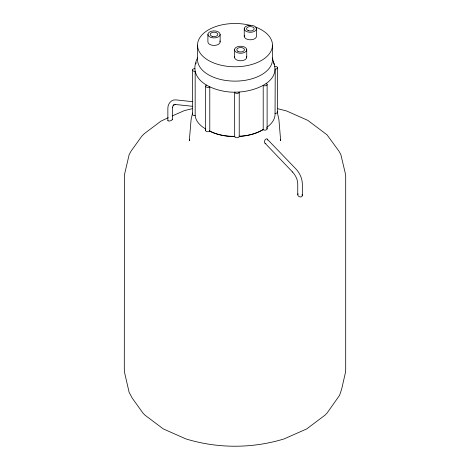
<?xml version="1.0" encoding="UTF-8"?>
<svg xmlns="http://www.w3.org/2000/svg" width="470" height="470" viewBox="0 0 470 470"><rect width="100%" height="100%" fill="white"/><g stroke="black" fill="none" stroke-linecap="round" stroke-linejoin="round"><path stroke-width="0.7" d="M197.535 57.91C185.256 82.244 218.491 93.342 236.939 92.096C252.513 91.92 282.035 82.732 273.37 61.77M292.616 172.073L264.716 142.88C263.793 141.247 265.121 139.096 266.848 138.75L295.947 168.977C299.672 172.978 302.192 178.271 302.339 183.782L302.339 195.585C302.157 197.171 299.954 197.23 298.902 196.46A2.573 1.956 18.3 0 1 297.833 195.144L298.062 193.775M192.536 113.064L191.096 119.574L189.328 140.636L189.639 139.273M234.671 136.318L234.642 136.429A2.297 1.322 0 0 0 236.939 137.751A2.297 1.322 0 0 0 239.23 136.429L239.23 92.096A2.297 1.322 0 0 1 236.939 93.418A2.297 1.322 0 0 1 234.642 92.096L234.671 136.318A35.931 20.745 0 0 1 209.785 131.165L209.538 131.353A2.297 1.322 0 0 1 206.771 131.565A2.297 1.322 0 0 1 205.701 130.073M192.195 106.261L174.993 104.446L175.457 104.428L173.553 105.104L173.929 104.798L173.072 105.768L173.318 105.374L172.525 107.46L172.613 107.06L172.449 119.574L171.303 120.514L169.564 121.007A2.573 0.969 -16.7 0 1 168.166 120.896L167.937 120.255M195.626 63.932L196.337 62.786M206.442 85.076L206.295 85.146A2.297 1.322 0 0 0 206.295 87.021A2.297 1.322 0 0 0 209.538 87.021L209.785 86.833L209.785 131.165M168.189 117.717L160.963 121.125L144.325 133.644L141.834 136.136L131.089 151.111L129.168 154.542L124.421 174.887L124.297 369.173L124.568 372.563L129.115 392.274L132.182 398.055L142.815 412.877L144.819 415.034L163.302 428.922L185.867 438.898C217.739 448.668 252.261 448.668 284.133 438.898L306.698 428.922L325.181 415.034L327.185 412.877L339.593 395.288L341.672 389.06L345.432 372.563L345.703 369.173L345.703 176.92L345.197 172.878L340.832 154.542L338.911 151.111L327.008 134.802L307.809 120.373L286.483 110.926L277.87 108.74M172.184 115.943L184.469 110.573L192.13 108.74M274.838 66.452L275.244 66.417A2.297 1.322 0 0 1 277.535 67.745L277.535 112.077M205.79 129.044A35.931 20.745 0 0 1 195.162 115.608L194.756 115.638A2.297 1.322 0 0 1 192.541 113.969M194.944 68.673L194.756 68.655A2.297 1.322 0 0 0 192.465 69.983L192.465 114.316M266.719 127.352A35.931 20.745 0 0 0 275.056 113.388L275.244 113.399A2.297 1.322 0 0 0 277.459 111.731M265.891 143.456L265.039 143.215M192.641 101.69L176.232 99.916C171.221 99.117 167.496 104.134 167.861 108.793L167.861 120.508M266.126 83.419L266.449 83.56A2.297 1.322 0 0 1 266.449 85.434A2.297 1.322 0 0 1 263.206 85.434L263.206 129.767A2.297 1.322 0 0 0 266.22 129.885A2.297 1.322 0 0 0 266.813 128.169M292.493 171.944C295.636 175.463 297.663 179.393 297.751 183.846L297.751 194.65M302.034 194.65L302.339 195.585M267.407 139.114L267.653 140.031M172.449 119.574L172.373 119.38A2.573 0.84 -12.5 0 0 172.143 119.233M272.359 57.969L274.304 64.754M277.318 112.412L278.904 119.574L280.672 140.636L280.361 139.273M275.056 113.388L275.244 69.067A2.297 1.322 0 0 0 277.535 67.745M272.471 45.132L272.471 59.496A37.471 21.632 0 0 1 235 81.128A37.471 21.632 0 0 1 197.529 59.496L197.529 45.132M267.119 84.5L267.119 128.833M256.473 28.776A6.116 3.531 0 0 1 247.296 31.837A6.116 3.531 0 0 1 247.296 25.715A6.116 3.531 0 0 1 256.473 28.776L256.473 36.266A6.116 3.531 0 0 1 249.558 39.774A6.116 3.531 0 0 1 244.447 35.356M246.738 49.75A6.116 3.531 0 0 1 237.562 52.81A6.116 3.531 0 0 1 237.562 46.695A6.116 3.531 0 0 1 246.738 49.75L246.738 57.246M244.236 28.776L244.236 36.266M234.501 49.75L234.501 57.246M220.142 34.398A6.116 3.531 0 0 1 210.965 37.453A6.116 3.531 0 0 1 210.965 31.337A6.116 3.531 0 0 1 220.142 34.398L220.142 41.889M207.905 34.398L207.905 41.889A6.116 3.531 0 0 0 214.825 45.39A6.116 3.531 0 0 0 219.931 40.978M205.619 86.081L205.619 130.413M195.162 115.608L195.162 71.275L194.756 71.305A2.297 1.322 0 0 1 192.465 69.983M255.809 27.143A37.471 21.632 0 0 1 253.412 63.979A37.471 21.632 0 0 1 197.564 46.113A37.471 21.632 0 0 1 250.387 25.409M263.088 129.685A35.931 20.745 0 0 1 239.177 136.194M246.533 56.329A6.116 3.531 0 0 1 240.622 60.777A6.116 3.531 0 0 1 234.712 56.329M263.094 129.45A37.976 21.925 0 0 1 261.855 130.202M261.267 130.537A37.976 21.925 0 0 1 239.248 136.488M235 136.623A37.976 21.925 0 0 1 209.332 130.86M212.111 36.307A3.825 2.209 0 0 0 217.845 34.398A3.825 2.209 0 0 0 212.111 32.483A3.825 2.209 0 0 0 212.111 36.307M237.914 51.312A3.825 2.209 0 0 0 244.312 50.325A3.825 2.209 0 0 0 239.63 47.617A3.825 2.209 0 0 0 237.914 51.312M248.442 30.685A3.825 2.209 0 0 0 254.182 28.776A3.825 2.209 0 0 0 248.442 26.866A3.825 2.209 0 0 0 248.442 30.685"/></g></svg>
